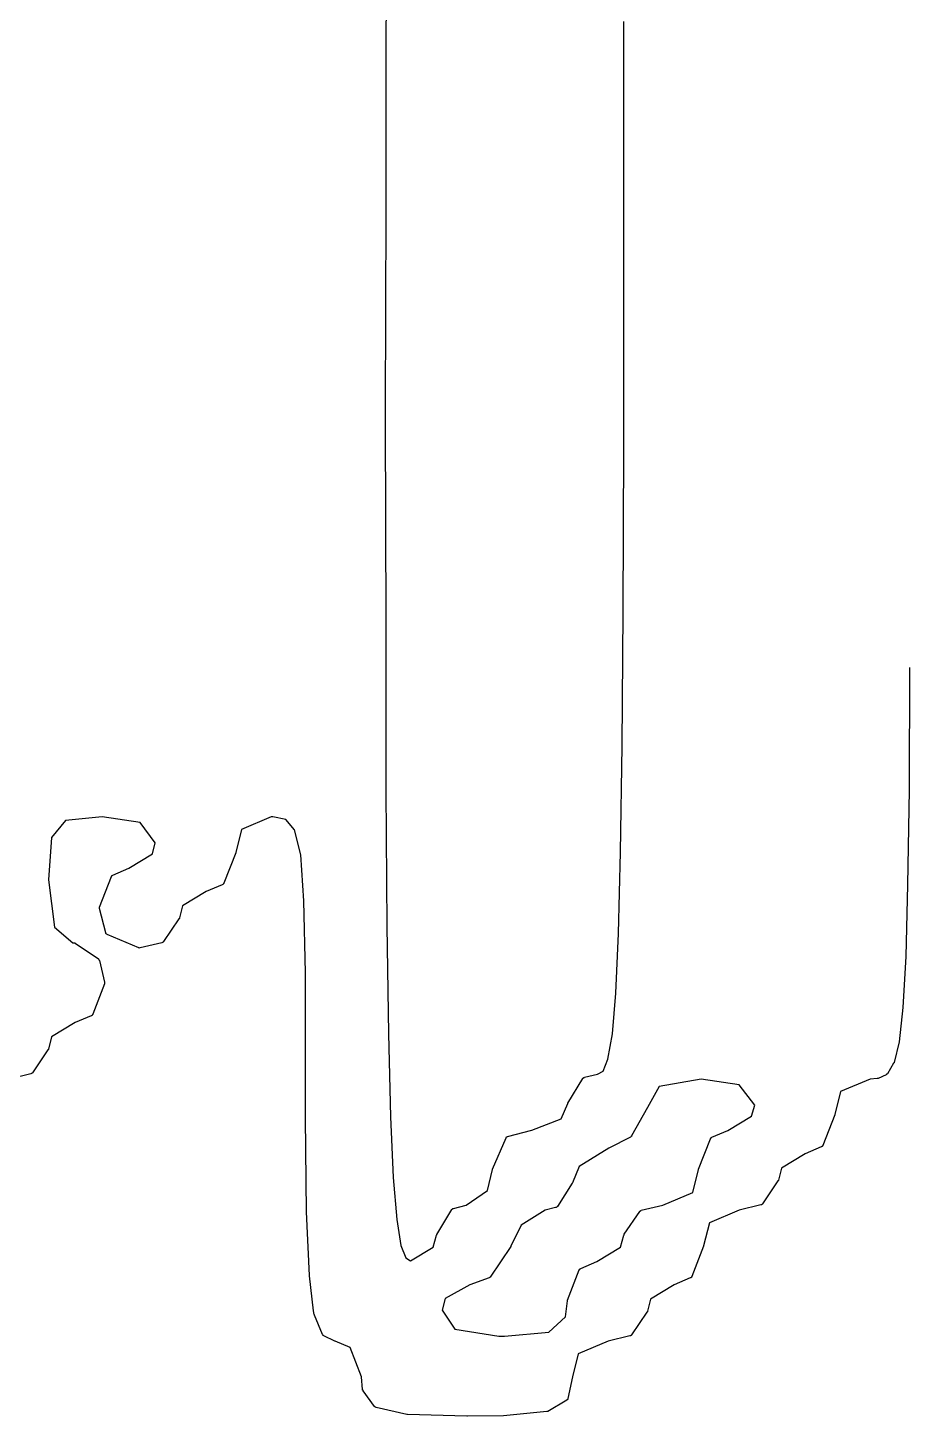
# Model space of a CAD drawing. Header units: millimetres. Extents: x 13 to 222, y -3 to 195.
# Drawn here: x 75.429 to 77.137, y 169.269 to 171.959 of the extents above; entities that cross this region are included whole.
import ezdxf

# ---------------------------------------------------------------- set-up
doc = ezdxf.new("R2010")
doc.units = ezdxf.units.MM
doc.header["$MEASUREMENT"] = 0
doc.layers.add('Silk', color=142, linetype='Continuous')

msp = doc.modelspace()

# ---------------------------------------------------------------- linework, layer by layer
at = {"layer": 'Silk', "linetype": 'Continuous'}
for p, q in [((76.125, 172.1871), (76.123, 171.9263)), ((76.584, 171.5778), (76.584, 171.9709)), ((76.123, 171.9263), (76.123, 171.6053)), ((76.123, 171.6053), (76.122, 171.218)), ((76.584, 171.532), (76.584, 171.5778)), ((76.584, 171.1464), (76.584, 171.532)), ((76.122, 171.218), (76.122, 171.1968)), ((76.122, 171.1968), (76.123, 170.8061)), ((76.583, 170.8268), (76.584, 171.1464)), ((76.581, 170.5671), (76.583, 170.8268)), ((76.123, 170.8061), (76.123, 170.4819)), ((77.138, 170.7194), (77.137, 170.4823)), ((76.578, 170.3614), (76.581, 170.5671)), ((76.581, 170.5671), (76.581, 170.5671)), ((76.123, 170.4819), (76.125, 170.2183)), ((77.137, 170.4823), (77.134, 170.2979)), ((77.137, 170.4823), (77.137, 170.4823)), ((77.137, 170.4823), (77.137, 170.4823)), ((75.502, 170.423), (75.475, 170.3899)), ((75.573, 170.4298), (75.502, 170.423)), ((75.647, 170.4189), (75.573, 170.4298)), ((75.676, 170.3793), (75.647, 170.4189)), ((75.901, 170.4298), (75.843, 170.4055)), ((75.904, 170.4298), (75.901, 170.4298)), ((75.929, 170.4247), (75.904, 170.4298)), ((75.946, 170.4047), (75.929, 170.4247)), ((75.475, 170.3899), (75.469, 170.308)), ((75.843, 170.4055), (75.832, 170.361)), ((75.958, 170.356), (75.946, 170.4047)), ((75.625, 170.3304), (75.671, 170.3582)), ((75.671, 170.3582), (75.676, 170.3793)), ((75.832, 170.3604), (75.809, 170.3013)), ((75.832, 170.361), (75.832, 170.3607)), ((75.832, 170.3607), (75.832, 170.3604)), ((76.574, 170.2039), (76.578, 170.3614)), ((76.578, 170.3614), (76.578, 170.3614)), ((75.964, 170.2672), (75.958, 170.356)), ((75.469, 170.308), (75.481, 170.2164)), ((75.568, 170.2552), (75.591, 170.3143)), ((75.591, 170.3148), (75.592, 170.3152)), ((75.591, 170.3145), (75.591, 170.3148)), ((75.591, 170.3143), (75.591, 170.3145)), ((75.592, 170.3161), (75.593, 170.3165)), ((75.592, 170.3159), (75.592, 170.3161)), ((75.592, 170.3158), (75.592, 170.3159)), ((75.592, 170.3152), (75.592, 170.3158)), ((75.593, 170.3165), (75.593, 170.3169)), ((75.593, 170.3169), (75.594, 170.3169)), ((75.594, 170.3171), (75.625, 170.3304)), ((75.594, 170.3169), (75.594, 170.3171)), ((75.775, 170.2852), (75.729, 170.2574)), ((75.806, 170.2985), (75.775, 170.2852)), ((75.807, 170.2987), (75.806, 170.2985)), ((75.808, 170.2995), (75.807, 170.2991)), ((75.807, 170.2991), (75.807, 170.2988)), ((75.807, 170.2988), (75.807, 170.2987)), ((75.809, 170.3009), (75.808, 170.3004)), ((75.808, 170.3004), (75.808, 170.2999)), ((75.808, 170.2999), (75.808, 170.2997)), ((75.808, 170.2997), (75.808, 170.2995)), ((75.809, 170.3013), (75.809, 170.3011)), ((75.809, 170.3011), (75.809, 170.3009)), ((77.134, 170.2979), (77.131, 170.1596)), ((77.134, 170.2979), (77.134, 170.2979)), ((77.134, 170.2979), (77.134, 170.2979)), ((75.568, 170.2545), (75.568, 170.2552)), ((75.568, 170.2539), (75.568, 170.2545)), ((75.568, 170.2537), (75.568, 170.2539)), ((75.568, 170.2535), (75.568, 170.2537)), ((75.568, 170.2528), (75.568, 170.2535)), ((75.568, 170.2522), (75.568, 170.2528)), ((75.58, 170.2052), (75.568, 170.2522)), ((75.729, 170.2574), (75.723, 170.234)), ((75.967, 170.1278), (75.964, 170.2672)), ((75.722, 170.2324), (75.692, 170.1881)), ((75.723, 170.2332), (75.722, 170.2324)), ((75.722, 170.2324), (75.722, 170.2324)), ((75.722, 170.2324), (75.722, 170.2324)), ((75.723, 170.234), (75.723, 170.234)), ((75.723, 170.234), (75.723, 170.234)), ((75.723, 170.234), (75.723, 170.2332)), ((75.481, 170.2164), (75.516, 170.186)), ((75.58, 170.2047), (75.58, 170.2052)), ((75.58, 170.2042), (75.58, 170.2047)), ((75.581, 170.2039), (75.58, 170.2042)), ((75.581, 170.2037), (75.581, 170.2039)), ((75.581, 170.2033), (75.581, 170.2037)), ((75.582, 170.2028), (75.581, 170.2033)), ((75.582, 170.2026), (75.582, 170.2028)), ((75.582, 170.2024), (75.582, 170.2026)), ((75.583, 170.2022), (75.582, 170.2024)), ((75.583, 170.2019), (75.583, 170.2022)), ((75.644, 170.1762), (75.583, 170.2019)), ((76.125, 170.2183), (76.125, 170.2183)), ((76.125, 170.2183), (76.128, 170.0092)), ((76.569, 170.0884), (76.574, 170.2039)), ((75.516, 170.186), (75.519, 170.1858)), ((75.519, 170.1858), (75.519, 170.1857)), ((75.519, 170.1857), (75.52, 170.1857)), ((75.52, 170.1857), (75.52, 170.1855)), ((75.52, 170.1855), (75.521, 170.1854)), ((75.521, 170.1854), (75.521, 170.1852)), ((75.521, 170.1852), (75.521, 170.1849)), ((75.521, 170.1849), (75.566, 170.1547)), ((75.644, 170.176), (75.644, 170.1762)), ((75.645, 170.1758), (75.644, 170.176)), ((75.646, 170.1759), (75.645, 170.1758)), ((75.645, 170.1758), (75.645, 170.1759)), ((75.645, 170.1759), (75.645, 170.1758)), ((75.647, 170.1759), (75.646, 170.1759)), ((75.689, 170.1861), (75.647, 170.1759)), ((75.69, 170.1864), (75.689, 170.1861)), ((75.689, 170.1861), (75.689, 170.1861)), ((75.689, 170.1861), (75.689, 170.1861)), ((75.691, 170.1867), (75.69, 170.1864)), ((75.692, 170.1879), (75.691, 170.1874)), ((75.691, 170.1874), (75.691, 170.1869)), ((75.691, 170.1869), (75.691, 170.1868)), ((75.691, 170.1868), (75.691, 170.1867)), ((75.692, 170.1881), (75.692, 170.188)), ((75.692, 170.188), (75.692, 170.1879)), ((75.566, 170.1547), (75.566, 170.1546)), ((75.566, 170.1546), (75.566, 170.1546)), ((75.566, 170.1546), (75.566, 170.154)), ((75.566, 170.154), (75.567, 170.1535)), ((75.567, 170.1535), (75.567, 170.1534)), ((75.567, 170.1534), (75.567, 170.1533)), ((75.567, 170.1533), (75.567, 170.1526)), ((75.567, 170.1526), (75.568, 170.1519)), ((75.568, 170.1519), (75.568, 170.1518)), ((75.568, 170.1518), (75.568, 170.1517)), ((75.568, 170.1517), (75.578, 170.1094)), ((77.131, 170.1594), (77.125, 170.0606)), ((77.131, 170.1596), (77.131, 170.1595)), ((77.131, 170.1595), (77.131, 170.1594)), ((75.967, 169.9268), (75.967, 170.1278)), ((75.578, 170.1064), (75.555, 170.0473)), ((75.578, 170.1094), (75.578, 170.1088)), ((75.578, 170.1088), (75.578, 170.1082)), ((75.578, 170.1082), (75.578, 170.1079)), ((75.578, 170.1079), (75.578, 170.1077)), ((75.578, 170.1077), (75.578, 170.1071)), ((75.578, 170.1071), (75.578, 170.1064)), ((76.562, 170.0092), (76.569, 170.0884)), ((75.552, 170.0445), (75.521, 170.0312)), ((75.553, 170.0447), (75.552, 170.0445)), ((75.554, 170.0455), (75.553, 170.0451)), ((75.553, 170.0451), (75.553, 170.0448)), ((75.553, 170.0448), (75.553, 170.0447)), ((75.555, 170.0469), (75.554, 170.0464)), ((75.554, 170.0464), (75.554, 170.0459)), ((75.554, 170.0459), (75.554, 170.0457)), ((75.554, 170.0457), (75.554, 170.0455)), ((75.555, 170.0473), (75.555, 170.0471)), ((75.555, 170.0471), (75.555, 170.0469)), ((77.125, 170.0603), (77.118, 169.9943)), ((77.125, 170.0606), (77.125, 170.0604)), ((77.125, 170.0604), (77.125, 170.0603)), ((75.521, 170.0312), (75.475, 170.0034)), ((76.128, 170.0092), (76.132, 169.8488)), ((76.553, 169.9606), (76.562, 170.0092)), ((75.475, 170.0034), (75.469, 169.98)), ((77.118, 169.9937), (77.108, 169.9539)), ((77.118, 169.9943), (77.118, 169.994)), ((77.118, 169.994), (77.118, 169.9937)), ((75.468, 169.9784), (75.438, 169.9341)), ((75.469, 169.9793), (75.468, 169.9784)), ((75.468, 169.9784), (75.468, 169.9784)), ((75.468, 169.9784), (75.468, 169.9784)), ((75.469, 169.98), (75.469, 169.98)), ((75.469, 169.98), (75.469, 169.98)), ((75.469, 169.98), (75.469, 169.9793)), ((76.544, 169.9375), (76.553, 169.9606)), ((75.435, 169.9321), (75.393, 169.922)), ((75.436, 169.9324), (75.435, 169.9321)), ((75.435, 169.9321), (75.435, 169.9321)), ((75.435, 169.9321), (75.435, 169.9321)), ((75.437, 169.9327), (75.436, 169.9324)), ((75.438, 169.9339), (75.437, 169.9334)), ((75.437, 169.9334), (75.437, 169.9329)), ((75.437, 169.9329), (75.437, 169.9328)), ((75.437, 169.9328), (75.437, 169.9327)), ((75.438, 169.9341), (75.438, 169.934)), ((75.438, 169.934), (75.438, 169.9339)), ((76.508, 169.9253), (76.533, 169.9315)), ((76.533, 169.9315), (76.544, 169.9375)), ((77.093, 169.9304), (77.077, 169.9232)), ((77.094, 169.931), (77.093, 169.9307)), ((77.093, 169.9307), (77.093, 169.9304)), ((77.095, 169.9323), (77.094, 169.9318)), ((77.094, 169.9318), (77.094, 169.9314)), ((77.094, 169.9314), (77.094, 169.9312)), ((77.094, 169.9312), (77.094, 169.931)), ((77.107, 169.9524), (77.095, 169.9323)), ((77.108, 169.9532), (77.107, 169.9524)), ((77.108, 169.9539), (77.108, 169.9532)), ((75.967, 169.8463), (75.967, 169.9268)), ((75.967, 169.9268), (75.967, 169.9268)), ((76.476, 169.875), (76.505, 169.9231)), ((76.505, 169.9234), (76.506, 169.9239)), ((76.505, 169.9232), (76.505, 169.9234)), ((76.505, 169.9231), (76.505, 169.9232)), ((76.506, 169.9246), (76.507, 169.9249)), ((76.506, 169.9245), (76.506, 169.9246)), ((76.506, 169.9244), (76.506, 169.9245)), ((76.506, 169.9239), (76.506, 169.9244)), ((76.507, 169.9249), (76.508, 169.9252)), ((76.508, 169.9252), (76.508, 169.9253)), ((76.508, 169.9253), (76.508, 169.9253)), ((76.653, 169.9075), (76.63, 169.8666)), ((76.734, 169.9217), (76.653, 169.9075)), ((76.808, 169.9109), (76.734, 169.9217)), ((76.838, 169.8713), (76.808, 169.9109)), ((77.062, 169.9219), (77.004, 169.8975)), ((77.075, 169.9227), (77.062, 169.9219)), ((77.076, 169.9229), (77.075, 169.9227)), ((77.075, 169.9227), (77.075, 169.9227)), ((77.075, 169.9227), (77.075, 169.9227)), ((77.077, 169.9231), (77.076, 169.9229)), ((77.077, 169.9232), (77.077, 169.9231)), ((77.077, 169.9231), (77.077, 169.9231)), ((76.463, 169.8446), (76.476, 169.8743)), ((76.476, 169.8746), (76.476, 169.875)), ((76.476, 169.8743), (76.476, 169.8746)), ((77.004, 169.8975), (76.993, 169.853)), ((76.132, 169.8488), (76.137, 169.7309)), ((76.63, 169.8666), (76.599, 169.8116)), ((76.63, 169.8666), (76.63, 169.8666)), ((76.786, 169.8224), (76.832, 169.8502)), ((76.832, 169.8502), (76.838, 169.8713)), ((76.993, 169.8524), (76.97, 169.7933)), ((76.993, 169.853), (76.993, 169.8527)), ((76.993, 169.8527), (76.993, 169.8524)), ((75.969, 169.6646), (75.967, 169.8463)), ((75.967, 169.8463), (75.967, 169.8463)), ((75.967, 169.8463), (75.967, 169.8463)), ((76.359, 169.8109), (76.406, 169.8227)), ((76.406, 169.8227), (76.463, 169.8446)), ((76.755, 169.8091), (76.786, 169.8224)), ((76.33, 169.7473), (76.356, 169.808)), ((76.356, 169.8084), (76.357, 169.8089)), ((76.356, 169.808), (76.356, 169.8084)), ((76.357, 169.8098), (76.358, 169.8102)), ((76.357, 169.8094), (76.357, 169.8098)), ((76.357, 169.8092), (76.357, 169.8094)), ((76.357, 169.8089), (76.357, 169.8092)), ((76.358, 169.8105), (76.359, 169.8106)), ((76.358, 169.8103), (76.358, 169.8105)), ((76.358, 169.8102), (76.358, 169.8103)), ((76.359, 169.8106), (76.359, 169.8109)), ((76.597, 169.8096), (76.555, 169.7878)), ((76.598, 169.8099), (76.597, 169.8096)), ((76.599, 169.8106), (76.598, 169.8104)), ((76.598, 169.8104), (76.598, 169.8102)), ((76.598, 169.8102), (76.598, 169.8099)), ((76.599, 169.8116), (76.599, 169.8111)), ((76.599, 169.8111), (76.599, 169.8106)), ((76.729, 169.7472), (76.752, 169.8063)), ((76.752, 169.8068), (76.753, 169.8072)), ((76.752, 169.8065), (76.752, 169.8068)), ((76.752, 169.8063), (76.752, 169.8065)), ((76.753, 169.8081), (76.754, 169.8085)), ((76.753, 169.8079), (76.753, 169.8081)), ((76.753, 169.8078), (76.753, 169.8079)), ((76.753, 169.8072), (76.753, 169.8078)), ((76.754, 169.8085), (76.754, 169.8089)), ((76.754, 169.8089), (76.755, 169.8089)), ((76.755, 169.8089), (76.755, 169.8091)), ((76.97, 169.7933), (76.97, 169.7931)), ((76.97, 169.7931), (76.97, 169.7929)), ((76.97, 169.7929), (76.97, 169.7924)), ((76.555, 169.7878), (76.498, 169.7523)), ((76.936, 169.7772), (76.89, 169.7494)), ((76.967, 169.7905), (76.936, 169.7772)), ((76.968, 169.7907), (76.967, 169.7905)), ((76.969, 169.7915), (76.968, 169.7911)), ((76.968, 169.7911), (76.968, 169.7908)), ((76.968, 169.7908), (76.968, 169.7907)), ((76.97, 169.7924), (76.969, 169.7919)), ((76.969, 169.7919), (76.969, 169.7917)), ((76.969, 169.7917), (76.969, 169.7915)), ((76.32, 169.7061), (76.33, 169.7465)), ((76.33, 169.7469), (76.33, 169.7473)), ((76.33, 169.7465), (76.33, 169.7469)), ((76.498, 169.7523), (76.485, 169.7211)), ((76.718, 169.7021), (76.729, 169.7466)), ((76.729, 169.7469), (76.729, 169.7472)), ((76.729, 169.7466), (76.729, 169.7469)), ((76.89, 169.7494), (76.884, 169.726)), ((76.137, 169.7309), (76.144, 169.6498)), ((76.484, 169.7203), (76.456, 169.675)), ((76.485, 169.7207), (76.484, 169.7203)), ((76.485, 169.7211), (76.485, 169.7207)), ((76.883, 169.7244), (76.853, 169.6801)), ((76.884, 169.7252), (76.883, 169.7244)), ((76.883, 169.7244), (76.883, 169.7244)), ((76.883, 169.7244), (76.883, 169.7244)), ((76.884, 169.726), (76.884, 169.726)), ((76.884, 169.726), (76.884, 169.726)), ((76.884, 169.726), (76.884, 169.7252)), ((76.279, 169.6774), (76.32, 169.7061)), ((76.66, 169.6776), (76.718, 169.7021)), ((75.969, 169.6645), (75.969, 169.6646)), ((75.969, 169.6646), (75.969, 169.6646)), ((75.975, 169.5413), (75.969, 169.6645)), ((76.222, 169.621), (76.251, 169.6691)), ((76.251, 169.6694), (76.252, 169.6699)), ((76.251, 169.6692), (76.251, 169.6694)), ((76.251, 169.6691), (76.251, 169.6692)), ((76.252, 169.6706), (76.253, 169.6709)), ((76.252, 169.6705), (76.252, 169.6706)), ((76.252, 169.6704), (76.252, 169.6705)), ((76.252, 169.6699), (76.252, 169.6704)), ((76.253, 169.6709), (76.254, 169.6712)), ((76.254, 169.6713), (76.279, 169.6774)), ((76.254, 169.6712), (76.254, 169.6713)), ((76.254, 169.6713), (76.254, 169.6713)), ((76.432, 169.6681), (76.385, 169.6389)), ((76.452, 169.6728), (76.432, 169.6681)), ((76.453, 169.6728), (76.452, 169.6728)), ((76.454, 169.6734), (76.453, 169.6732)), ((76.453, 169.6732), (76.453, 169.6729)), ((76.453, 169.6729), (76.453, 169.6728)), ((76.455, 169.6742), (76.454, 169.6737)), ((76.454, 169.6737), (76.454, 169.6736)), ((76.454, 169.6736), (76.454, 169.6734)), ((76.456, 169.675), (76.455, 169.6748)), ((76.455, 169.6748), (76.455, 169.6746)), ((76.455, 169.6746), (76.455, 169.6742)), ((76.585, 169.6212), (76.615, 169.6655)), ((76.615, 169.6657), (76.616, 169.6662)), ((76.615, 169.6656), (76.615, 169.6657)), ((76.615, 169.6655), (76.615, 169.6656)), ((76.616, 169.6668), (76.617, 169.6669)), ((76.616, 169.6662), (76.616, 169.6668)), ((76.616, 169.6668), (76.616, 169.6668)), ((76.617, 169.6672), (76.618, 169.6675)), ((76.617, 169.6669), (76.617, 169.6672)), ((76.618, 169.6676), (76.66, 169.6776)), ((76.618, 169.6675), (76.618, 169.6676)), ((76.618, 169.6675), (76.618, 169.6675)), ((76.808, 169.668), (76.75, 169.6435)), ((76.85, 169.6781), (76.808, 169.668)), ((76.851, 169.6784), (76.85, 169.6781)), ((76.85, 169.6781), (76.85, 169.6781)), ((76.85, 169.6781), (76.85, 169.6781)), ((76.852, 169.6787), (76.851, 169.6784)), ((76.853, 169.6794), (76.852, 169.6789)), ((76.852, 169.6789), (76.852, 169.6788)), ((76.852, 169.6788), (76.852, 169.6787)), ((76.853, 169.6801), (76.853, 169.68)), ((76.853, 169.68), (76.853, 169.6799)), ((76.853, 169.6799), (76.853, 169.6794)), ((76.144, 169.6498), (76.152, 169.5996)), ((76.385, 169.6389), (76.365, 169.5981)), ((76.75, 169.6435), (76.739, 169.599)), ((76.215, 169.5962), (76.221, 169.6196)), ((76.221, 169.6196), (76.222, 169.6203)), ((76.222, 169.6203), (76.222, 169.621)), ((76.578, 169.5962), (76.584, 169.6196)), ((76.584, 169.6196), (76.585, 169.6204)), ((76.584, 169.6196), (76.584, 169.6196)), ((76.584, 169.6196), (76.584, 169.6196)), ((76.585, 169.6204), (76.585, 169.6212)), ((76.585, 169.6212), (76.585, 169.6212)), ((76.585, 169.6212), (76.585, 169.6212)), ((76.152, 169.5996), (76.162, 169.5753)), ((76.171, 169.5696), (76.215, 169.5962)), ((76.365, 169.5974), (76.325, 169.5384)), ((76.365, 169.5981), (76.365, 169.5978)), ((76.365, 169.5978), (76.365, 169.5974)), ((76.532, 169.5684), (76.578, 169.5962)), ((76.739, 169.5984), (76.716, 169.5393)), ((76.739, 169.599), (76.739, 169.5987)), ((76.739, 169.5987), (76.739, 169.5984)), ((76.162, 169.5753), (76.171, 169.5696)), ((76.475, 169.4932), (76.498, 169.5523)), ((76.498, 169.5528), (76.499, 169.5532)), ((76.498, 169.5525), (76.498, 169.5528)), ((76.498, 169.5523), (76.498, 169.5525)), ((76.499, 169.5541), (76.5, 169.5545)), ((76.499, 169.5539), (76.499, 169.5541)), ((76.499, 169.5538), (76.499, 169.5539)), ((76.499, 169.5532), (76.499, 169.5538)), ((76.5, 169.5545), (76.5, 169.5549)), ((76.5, 169.5549), (76.501, 169.5549)), ((76.501, 169.5551), (76.532, 169.5684)), ((76.501, 169.5549), (76.501, 169.5551)), ((75.975, 169.5411), (75.975, 169.5413)), ((75.975, 169.5409), (75.975, 169.5411)), ((75.983, 169.4726), (75.975, 169.5409)), ((76.323, 169.5365), (76.286, 169.5231)), ((76.324, 169.5372), (76.323, 169.5369)), ((76.323, 169.5369), (76.323, 169.5365)), ((76.325, 169.5379), (76.324, 169.5374)), ((76.324, 169.5374), (76.324, 169.5373)), ((76.324, 169.5373), (76.324, 169.5372)), ((76.325, 169.5384), (76.325, 169.5379)), ((76.713, 169.5365), (76.682, 169.5232)), ((76.714, 169.5367), (76.713, 169.5365)), ((76.715, 169.5375), (76.714, 169.5371)), ((76.714, 169.5371), (76.714, 169.5368)), ((76.714, 169.5368), (76.714, 169.5367)), ((76.716, 169.5384), (76.715, 169.5379)), ((76.715, 169.5379), (76.715, 169.5377)), ((76.715, 169.5377), (76.715, 169.5375)), ((76.716, 169.5393), (76.716, 169.5391)), ((76.716, 169.5391), (76.716, 169.5389)), ((76.716, 169.5389), (76.716, 169.5384)), ((76.286, 169.5231), (76.238, 169.4967)), ((76.682, 169.5232), (76.636, 169.4954)), ((75.984, 169.4658), (75.983, 169.4726)), ((76.238, 169.4967), (76.232, 169.4741)), ((76.232, 169.4741), (76.257, 169.4376)), ((76.471, 169.4611), (76.475, 169.492)), ((76.475, 169.4926), (76.475, 169.4932)), ((76.475, 169.492), (76.475, 169.4926)), ((76.629, 169.4704), (76.599, 169.4261)), ((76.63, 169.4712), (76.629, 169.4704)), ((76.629, 169.4704), (76.629, 169.4704)), ((76.629, 169.4704), (76.629, 169.4704)), ((76.636, 169.4954), (76.63, 169.472)), ((76.63, 169.472), (76.63, 169.472)), ((76.63, 169.472), (76.63, 169.472)), ((76.63, 169.472), (76.63, 169.4712)), ((75.985, 169.4652), (75.984, 169.4658)), ((75.985, 169.4645), (75.985, 169.4652)), ((76, 169.4271), (75.985, 169.4645)), ((76.439, 169.4318), (76.471, 169.4611)), ((76, 169.427), (76, 169.4271)), ((76, 169.4269), (76, 169.427)), ((76.001, 169.4263), (76, 169.4269)), ((76.001, 169.4256), (76.001, 169.4263)), ((76.001, 169.4255), (76.001, 169.4256)), ((76.001, 169.4254), (76.001, 169.4255)), ((76.002, 169.425), (76.001, 169.4254)), ((76.002, 169.4246), (76.002, 169.425)), ((76.002, 169.4245), (76.002, 169.4246)), ((76.003, 169.4244), (76.002, 169.4245)), ((76.024, 169.4143), (76.003, 169.4244)), ((76.257, 169.4376), (76.342, 169.4239)), ((76.342, 169.4239), (76.353, 169.4238)), ((76.353, 169.4238), (76.439, 169.4318)), ((76.596, 169.4241), (76.554, 169.414)), ((76.597, 169.4244), (76.596, 169.4241)), ((76.596, 169.4241), (76.596, 169.4241)), ((76.596, 169.4241), (76.596, 169.4241)), ((76.598, 169.4247), (76.597, 169.4244)), ((76.599, 169.4254), (76.598, 169.4249)), ((76.598, 169.4249), (76.598, 169.4248)), ((76.598, 169.4248), (76.598, 169.4247)), ((76.599, 169.4261), (76.599, 169.426)), ((76.599, 169.426), (76.599, 169.4259)), ((76.599, 169.4259), (76.599, 169.4254)), ((76.025, 169.4143), (76.024, 169.4143)), ((76.025, 169.4142), (76.025, 169.4143)), ((76.054, 169.4016), (76.025, 169.4142)), ((76.076, 169.3451), (76.054, 169.4016)), ((76.496, 169.3895), (76.485, 169.3451)), ((76.554, 169.414), (76.496, 169.3895)), ((76.078, 169.3204), (76.076, 169.3451)), ((76.485, 169.3451), (76.476, 169.3033)), ((76.078, 169.3199), (76.078, 169.3204)), ((76.078, 169.3194), (76.078, 169.3199)), ((76.079, 169.3191), (76.078, 169.3194)), ((76.079, 169.3187), (76.079, 169.3191)), ((76.079, 169.3183), (76.079, 169.3187)), ((76.079, 169.3178), (76.079, 169.3183)), ((76.101, 169.2875), (76.079, 169.3178)), ((76.101, 169.2874), (76.101, 169.2875)), ((76.101, 169.2875), (76.101, 169.2875)), ((76.102, 169.2869), (76.101, 169.2874)), ((76.102, 169.2863), (76.102, 169.2869)), ((76.102, 169.2862), (76.102, 169.2863)), ((76.102, 169.2863), (76.102, 169.2863)), ((76.103, 169.2859), (76.102, 169.2862)), ((76.104, 169.2856), (76.103, 169.2859)), ((76.164, 169.2719), (76.104, 169.2856)), ((76.104, 169.2856), (76.104, 169.2856)), ((76.104, 169.2856), (76.104, 169.2856)), ((76.474, 169.3), (76.437, 169.2781)), ((76.475, 169.3004), (76.474, 169.3002)), ((76.474, 169.3002), (76.474, 169.3)), ((76.476, 169.3014), (76.475, 169.3011)), ((76.475, 169.3011), (76.475, 169.3008)), ((76.475, 169.3008), (76.475, 169.3004)), ((76.476, 169.3033), (76.476, 169.303)), ((76.476, 169.303), (76.476, 169.3026)), ((76.476, 169.3026), (76.476, 169.3022)), ((76.476, 169.3022), (76.476, 169.3017)), ((76.476, 169.3017), (76.476, 169.3014)), ((76.165, 169.2719), (76.164, 169.2719)), ((76.165, 169.2718), (76.165, 169.2719)), ((76.28, 169.2687), (76.165, 169.2718)), ((76.281, 169.2687), (76.28, 169.2687)), ((76.351, 169.2694), (76.281, 169.2687)), ((76.281, 169.2687), (76.281, 169.2687)), ((76.435, 169.2775), (76.351, 169.2695)), ((76.351, 169.2695), (76.351, 169.2695)), ((76.351, 169.2695), (76.351, 169.2694)), ((76.436, 169.2778), (76.435, 169.2775)), ((76.435, 169.2775), (76.435, 169.2775)), ((76.435, 169.2775), (76.435, 169.2775)), ((76.437, 169.2781), (76.436, 169.2781)), ((76.436, 169.2781), (76.436, 169.2779)), ((76.436, 169.2779), (76.436, 169.2778))]:
    msp.add_line(p, q, dxfattribs=at)

doc.saveas('drawing.dxf')
